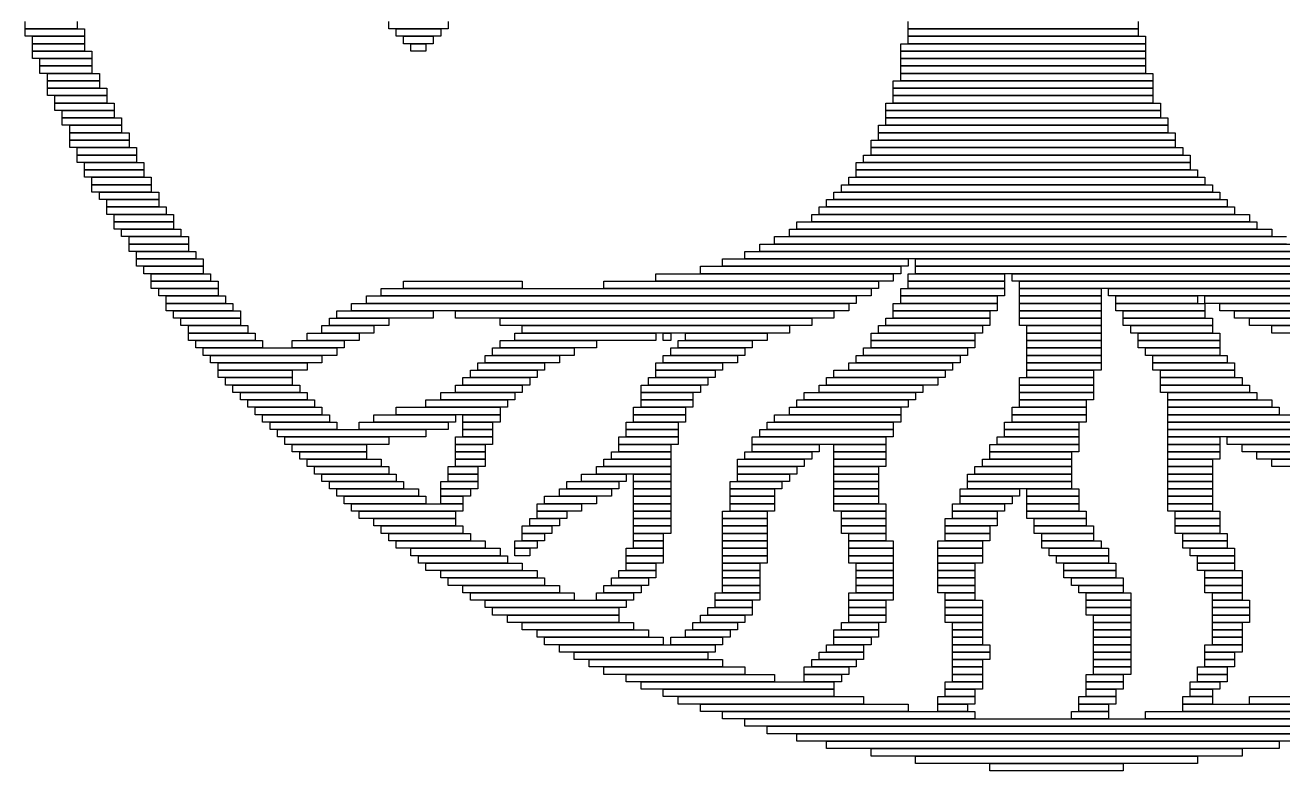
# Model space of a CAD drawing. Extents: x 28 to 995, y 169 to 891.
# Drawn here: x 711 to 880.5, y 596 to 696.5 of the extents above; entities that cross this region are included whole.
import ezdxf

# ---------------------------------------------------------------- set-up
doc = ezdxf.new("R2010")
doc.units = 0

msp = doc.modelspace()

# ---------------------------------------------------------------- linework, layer by layer
for p, q in [((711, 696), (711, 697)), ((718, 697), (718, 696)), ((760, 696), (760, 697)), ((768, 697), (768, 696)), ((830, 696), (830, 697)), ((861, 697), (861, 696)), ((718, 696), (711, 696)), ((711, 696), (719, 696)), ((711, 695), (711, 696)), ((719, 695), (711, 695)), ((712, 695), (719, 695)), ((712, 694), (712, 695)), ((719, 696), (719, 695)), ((719, 695), (719, 694)), ((768, 696), (760, 696)), ((761, 696), (767, 696)), ((761, 695), (761, 696)), ((767, 695), (761, 695)), ((762, 695), (766, 695)), ((762, 694), (762, 695)), ((766, 695), (766, 694)), ((767, 696), (767, 695)), ((861, 696), (830, 696)), ((830, 696), (861, 696)), ((830, 695), (830, 696)), ((861, 695), (830, 695)), ((830, 695), (862, 695)), ((830, 694), (830, 695)), ((861, 696), (861, 695)), ((862, 695), (862, 694)), ((719, 694), (712, 694)), ((712, 694), (719, 694)), ((712, 693), (712, 694)), ((719, 694), (719, 693)), ((766, 694), (762, 694)), ((763, 694), (765, 694)), ((763, 693), (763, 694)), ((765, 694), (765, 693)), ((829, 694), (862, 694)), ((829, 693), (829, 694)), ((862, 694), (830, 694)), ((862, 694), (862, 693)), ((719, 693), (712, 693)), ((712, 693), (720, 693)), ((712, 692), (712, 693)), ((720, 692), (712, 692)), ((713, 692), (720, 692)), ((713, 691), (713, 692)), ((720, 693), (720, 692)), ((720, 692), (720, 691)), ((765, 693), (763, 693)), ((862, 693), (829, 693)), ((829, 693), (862, 693)), ((829, 692), (829, 693)), ((862, 692), (829, 692)), ((829, 692), (862, 692)), ((829, 691), (829, 692)), ((862, 693), (862, 692)), ((862, 692), (862, 691)), ((720, 691), (713, 691)), ((713, 691), (720, 691)), ((713, 690), (713, 691)), ((720, 690), (713, 690)), ((714, 690), (721, 690)), ((714, 689), (714, 690)), ((720, 691), (720, 690)), ((721, 690), (721, 689)), ((862, 691), (829, 691)), ((829, 691), (862, 691)), ((829, 690), (829, 691)), ((862, 690), (829, 690)), ((829, 690), (863, 690)), ((829, 689), (829, 690)), ((862, 691), (862, 690)), ((863, 690), (863, 689)), ((721, 689), (714, 689)), ((714, 689), (721, 689)), ((714, 688), (714, 689)), ((721, 689), (721, 688)), ((828, 689), (863, 689)), ((828, 688), (828, 689)), ((863, 689), (829, 689)), ((863, 689), (863, 688)), ((721, 688), (714, 688)), ((714, 688), (722, 688)), ((714, 687), (714, 688)), ((722, 687), (714, 687)), ((715, 687), (722, 687)), ((715, 686), (715, 687)), ((722, 688), (722, 687)), ((722, 687), (722, 686)), ((863, 688), (828, 688)), ((828, 688), (863, 688)), ((828, 687), (828, 688)), ((863, 687), (828, 687)), ((828, 687), (863, 687)), ((828, 686), (828, 687)), ((863, 688), (863, 687)), ((863, 687), (863, 686)), ((722, 686), (715, 686)), ((715, 686), (723, 686)), ((715, 685), (715, 686)), ((723, 685), (715, 685)), ((716, 685), (723, 685)), ((716, 684), (716, 685)), ((723, 686), (723, 685)), ((723, 685), (723, 684)), ((827, 686), (864, 686)), ((827, 685), (827, 686)), ((864, 685), (827, 685)), ((827, 685), (864, 685)), ((827, 684), (827, 685)), ((863, 686), (828, 686)), ((864, 686), (864, 685)), ((864, 685), (864, 684)), ((723, 684), (716, 684)), ((716, 684), (724, 684)), ((716, 683), (716, 684)), ((724, 684), (724, 683)), ((864, 684), (827, 684)), ((827, 684), (865, 684)), ((827, 683), (827, 684)), ((865, 684), (865, 683)), ((724, 683), (716, 683)), ((717, 683), (724, 683)), ((717, 682), (717, 683)), ((724, 682), (717, 682)), ((717, 682), (725, 682)), ((717, 681), (717, 682)), ((724, 683), (724, 682)), ((725, 682), (725, 681)), ((826, 683), (865, 683)), ((826, 682), (826, 683)), ((865, 682), (826, 682)), ((826, 682), (866, 682)), ((826, 681), (826, 682)), ((865, 683), (827, 683)), ((865, 683), (865, 682)), ((866, 682), (866, 681)), ((725, 681), (717, 681)), ((717, 681), (725, 681)), ((717, 680), (717, 681)), ((725, 680), (717, 680)), ((718, 680), (726, 680)), ((718, 679), (718, 680)), ((725, 681), (725, 680)), ((726, 680), (726, 679)), ((825, 681), (866, 681)), ((825, 680), (825, 681)), ((866, 680), (825, 680)), ((825, 680), (867, 680)), ((825, 679), (825, 680)), ((866, 681), (826, 681)), ((866, 681), (866, 680)), ((867, 680), (867, 679)), ((726, 679), (718, 679)), ((718, 679), (726, 679)), ((718, 678), (718, 679)), ((726, 678), (718, 678)), ((719, 678), (727, 678)), ((719, 677), (719, 678)), ((726, 679), (726, 678)), ((727, 678), (727, 677)), ((823, 678), (868, 678)), ((823, 677), (823, 678)), ((824, 679), (868, 679)), ((824, 678), (824, 679)), ((868, 678), (824, 678)), ((867, 679), (825, 679)), ((868, 679), (868, 678)), ((868, 678), (868, 677)), ((727, 677), (719, 677)), ((719, 677), (727, 677)), ((719, 676), (719, 677)), ((727, 677), (727, 676)), ((868, 677), (823, 677)), ((823, 677), (869, 677)), ((823, 676), (823, 677)), ((869, 677), (869, 676)), ((727, 676), (719, 676)), ((720, 676), (728, 676)), ((720, 675), (720, 676)), ((728, 675), (720, 675)), ((720, 675), (728, 675)), ((720, 674), (720, 675)), ((728, 676), (728, 675)), ((728, 675), (728, 674)), ((821, 675), (871, 675)), ((821, 674), (821, 675)), ((822, 676), (870, 676)), ((822, 675), (822, 676)), ((870, 675), (822, 675)), ((869, 676), (823, 676)), ((870, 676), (870, 675)), ((871, 675), (871, 674)), ((728, 674), (720, 674)), ((721, 674), (729, 674)), ((721, 673), (721, 674)), ((729, 673), (721, 673)), ((722, 673), (729, 673)), ((722, 672), (722, 673)), ((729, 674), (729, 673)), ((729, 673), (729, 672)), ((819, 673), (873, 673)), ((819, 672), (819, 673)), ((820, 674), (872, 674)), ((820, 673), (820, 674)), ((872, 673), (820, 673)), ((871, 674), (821, 674)), ((872, 674), (872, 673)), ((873, 673), (873, 672)), ((729, 672), (722, 672)), ((722, 672), (730, 672)), ((722, 671), (722, 672)), ((730, 672), (730, 671)), ((818, 672), (874, 672)), ((818, 671), (818, 672)), ((873, 672), (819, 672)), ((874, 672), (874, 671)), ((730, 671), (722, 671)), ((723, 671), (731, 671)), ((723, 670), (723, 671)), ((731, 670), (723, 670)), ((723, 670), (731, 670)), ((723, 669), (723, 670)), ((731, 671), (731, 670)), ((731, 670), (731, 669)), ((815, 670), (877, 670)), ((815, 669), (815, 670)), ((817, 671), (876, 671)), ((817, 670), (817, 671)), ((876, 670), (817, 670)), ((874, 671), (818, 671)), ((876, 671), (876, 670)), ((877, 670), (877, 669)), ((731, 669), (723, 669)), ((724, 669), (732, 669)), ((724, 668), (724, 669)), ((732, 668), (724, 668)), ((725, 668), (733, 668)), ((725, 667), (725, 668)), ((732, 669), (732, 668)), ((733, 668), (733, 667)), ((812, 668), (881, 668)), ((812, 667), (812, 668)), ((814, 669), (879, 669)), ((814, 668), (814, 669)), ((879, 668), (814, 668)), ((877, 669), (815, 669)), ((879, 669), (879, 668)), ((733, 667), (725, 667)), ((725, 667), (733, 667)), ((725, 666), (725, 667)), ((733, 667), (733, 666)), ((810, 667), (883, 667)), ((810, 666), (810, 667)), ((881, 667), (812, 667)), ((733, 666), (725, 666)), ((726, 666), (734, 666)), ((726, 665), (726, 666)), ((734, 665), (726, 665)), ((726, 665), (735, 665)), ((726, 664), (726, 665)), ((734, 666), (734, 665)), ((735, 665), (735, 664)), ((805, 665), (830, 665)), ((805, 664), (805, 665)), ((808, 666), (885, 666)), ((808, 665), (808, 666)), ((885, 665), (808, 665)), ((883, 666), (810, 666)), ((830, 665), (830, 664)), ((831, 665), (888, 665)), ((831, 664), (831, 665)), ((735, 664), (726, 664)), ((727, 664), (735, 664)), ((727, 663), (727, 664)), ((735, 663), (727, 663)), ((728, 663), (736, 663)), ((728, 662), (728, 663)), ((735, 664), (735, 663)), ((736, 663), (736, 662)), ((796, 663), (828, 663)), ((796, 662), (796, 663)), ((802, 664), (829, 664)), ((802, 663), (802, 664)), ((829, 663), (802, 663)), ((830, 664), (805, 664)), ((828, 663), (828, 662)), ((829, 664), (829, 663)), ((830, 663), (843, 663)), ((830, 662), (830, 663)), ((888, 664), (831, 664)), ((831, 664), (893, 664)), ((831, 663), (831, 664)), ((893, 663), (831, 663)), ((843, 663), (843, 662)), ((844, 663), (902, 663)), ((844, 662), (844, 663)), ((736, 662), (728, 662)), ((728, 662), (737, 662)), ((728, 661), (728, 662)), ((737, 662), (737, 661)), ((762, 662), (778, 662)), ((762, 661), (762, 662)), ((778, 662), (778, 661)), ((789, 662), (826, 662)), ((789, 661), (789, 662)), ((828, 662), (796, 662)), ((826, 662), (826, 661)), ((843, 662), (830, 662)), ((830, 662), (843, 662)), ((830, 661), (830, 662)), ((843, 662), (843, 661)), ((902, 662), (844, 662)), ((845, 662), (944, 662)), ((845, 661), (845, 662)), ((737, 661), (728, 661)), ((729, 661), (737, 661)), ((729, 660), (729, 661)), ((737, 660), (729, 660)), ((730, 660), (738, 660)), ((730, 659), (730, 660)), ((737, 661), (737, 660)), ((738, 660), (738, 659)), ((757, 660), (823, 660)), ((757, 659), (757, 660)), ((759, 661), (825, 661)), ((759, 660), (759, 661)), ((825, 660), (759, 660)), ((778, 661), (762, 661)), ((826, 661), (789, 661)), ((823, 660), (823, 659)), ((825, 661), (825, 660)), ((829, 661), (843, 661)), ((829, 660), (829, 661)), ((843, 660), (829, 660)), ((829, 660), (842, 660)), ((829, 659), (829, 660)), ((843, 661), (830, 661)), ((842, 660), (842, 659)), ((843, 661), (843, 660)), ((944, 661), (845, 661)), ((845, 661), (856, 661)), ((845, 660), (845, 661)), ((856, 660), (845, 660)), ((845, 660), (856, 660)), ((845, 659), (845, 660)), ((856, 661), (856, 660)), ((856, 660), (856, 659)), ((857, 661), (945, 661)), ((857, 660), (857, 661)), ((945, 660), (857, 660)), ((858, 660), (869, 660)), ((858, 659), (858, 660)), ((869, 660), (869, 659)), ((870, 660), (928, 660)), ((870, 659), (870, 660)), ((738, 659), (730, 659)), ((730, 659), (739, 659)), ((730, 658), (730, 659)), ((739, 658), (730, 658)), ((731, 658), (740, 658)), ((731, 657), (731, 658)), ((739, 659), (739, 658)), ((740, 658), (740, 657)), ((753, 658), (766, 658)), ((753, 657), (753, 658)), ((755, 659), (822, 659)), ((755, 658), (755, 659)), ((822, 658), (755, 658)), ((823, 659), (757, 659)), ((766, 658), (766, 657)), ((769, 658), (820, 658)), ((769, 657), (769, 658)), ((820, 658), (820, 657)), ((822, 659), (822, 658)), ((828, 659), (842, 659)), ((828, 658), (828, 659)), ((842, 658), (828, 658)), ((828, 658), (841, 658)), ((828, 657), (828, 658)), ((842, 659), (829, 659)), ((841, 658), (841, 657)), ((842, 659), (842, 658)), ((856, 659), (845, 659)), ((845, 659), (856, 659)), ((845, 658), (845, 659)), ((856, 658), (845, 658)), ((845, 658), (856, 658)), ((845, 657), (845, 658)), ((856, 659), (856, 658)), ((856, 658), (856, 657)), ((869, 659), (858, 659)), ((858, 659), (870, 659)), ((858, 658), (858, 659)), ((870, 658), (858, 658)), ((859, 658), (870, 658)), ((859, 657), (859, 658)), ((928, 659), (870, 659)), ((870, 659), (870, 658)), ((870, 658), (870, 657)), ((872, 659), (924, 659)), ((872, 658), (872, 659)), ((924, 658), (872, 658)), ((874, 658), (921, 658)), ((874, 657), (874, 658)), ((740, 657), (731, 657)), ((732, 657), (740, 657)), ((732, 656), (732, 657)), ((740, 656), (732, 656)), ((733, 656), (741, 656)), ((733, 655), (733, 656)), ((740, 657), (740, 656)), ((741, 656), (741, 655)), ((751, 656), (758, 656)), ((751, 655), (751, 656)), ((752, 657), (760, 657)), ((752, 656), (752, 657)), ((760, 656), (752, 656)), ((766, 657), (753, 657)), ((758, 656), (758, 655)), ((760, 657), (760, 656)), ((820, 657), (769, 657)), ((775, 657), (817, 657)), ((775, 656), (775, 657)), ((817, 656), (775, 656)), ((778, 656), (814, 656)), ((778, 655), (778, 656)), ((814, 656), (814, 655)), ((817, 657), (817, 656)), ((826, 656), (840, 656)), ((826, 655), (826, 656)), ((827, 657), (841, 657)), ((827, 656), (827, 657)), ((841, 656), (827, 656)), ((841, 657), (828, 657)), ((840, 656), (840, 655)), ((841, 657), (841, 656)), ((856, 657), (845, 657)), ((845, 657), (856, 657)), ((845, 656), (845, 657)), ((856, 656), (845, 656)), ((846, 656), (856, 656)), ((846, 655), (846, 656)), ((856, 657), (856, 656)), ((856, 656), (856, 655)), ((870, 657), (859, 657)), ((859, 657), (871, 657)), ((859, 656), (859, 657)), ((871, 656), (859, 656)), ((860, 656), (871, 656)), ((860, 655), (860, 656)), ((871, 657), (871, 656)), ((871, 656), (871, 655)), ((921, 657), (874, 657)), ((876, 657), (923, 657)), ((876, 656), (876, 657)), ((923, 656), (876, 656)), ((879, 656), (924, 656)), ((879, 655), (879, 656)), ((741, 655), (733, 655)), ((733, 655), (742, 655)), ((733, 654), (733, 655)), ((742, 655), (742, 654)), ((749, 655), (756, 655)), ((749, 654), (749, 655)), ((758, 655), (751, 655)), ((756, 655), (756, 654)), ((777, 655), (796, 655)), ((777, 654), (777, 655)), ((814, 655), (778, 655)), ((796, 655), (796, 654)), ((797, 655), (798, 655)), ((797, 654), (797, 655)), ((798, 655), (798, 654)), ((800, 655), (811, 655)), ((800, 654), (800, 655)), ((811, 655), (811, 654)), ((825, 655), (839, 655)), ((825, 654), (825, 655)), ((840, 655), (826, 655)), ((839, 655), (839, 654)), ((856, 655), (846, 655)), ((846, 655), (856, 655)), ((846, 654), (846, 655)), ((856, 655), (856, 654)), ((871, 655), (860, 655)), ((861, 655), (872, 655)), ((861, 654), (861, 655)), ((872, 655), (872, 654)), ((924, 655), (879, 655)), ((742, 654), (733, 654)), ((734, 654), (743, 654)), ((734, 653), (734, 654)), ((743, 653), (734, 653)), ((735, 653), (753, 653)), ((735, 652), (735, 653)), ((743, 654), (743, 653)), ((747, 654), (754, 654)), ((747, 653), (747, 654)), ((754, 653), (747, 653)), ((756, 654), (749, 654)), ((753, 653), (753, 652)), ((754, 654), (754, 653)), ((774, 653), (785, 653)), ((774, 652), (774, 653)), ((775, 654), (788, 654)), ((775, 653), (775, 654)), ((788, 653), (775, 653)), ((796, 654), (777, 654)), ((785, 653), (785, 652)), ((788, 654), (788, 653)), ((798, 654), (797, 654)), ((798, 653), (808, 653)), ((798, 652), (798, 653)), ((799, 654), (809, 654)), ((799, 653), (799, 654)), ((809, 653), (799, 653)), ((811, 654), (800, 654)), ((808, 653), (808, 652)), ((809, 654), (809, 653)), ((824, 653), (838, 653)), ((824, 652), (824, 653)), ((839, 654), (825, 654)), ((825, 654), (839, 654)), ((825, 653), (825, 654)), ((839, 653), (825, 653)), ((838, 653), (838, 652)), ((839, 654), (839, 653)), ((856, 654), (846, 654)), ((846, 654), (856, 654)), ((846, 653), (846, 654)), ((856, 653), (846, 653)), ((846, 653), (856, 653)), ((846, 652), (846, 653)), ((856, 654), (856, 653)), ((856, 653), (856, 652)), ((872, 654), (861, 654)), ((861, 654), (872, 654)), ((861, 653), (861, 654)), ((872, 653), (861, 653)), ((862, 653), (872, 653)), ((862, 652), (862, 653)), ((872, 654), (872, 653)), ((872, 653), (872, 652)), ((753, 652), (735, 652)), ((736, 652), (751, 652)), ((736, 651), (736, 652)), ((751, 651), (736, 651)), ((737, 651), (749, 651)), ((737, 650), (737, 651)), ((749, 651), (749, 650)), ((751, 652), (751, 651)), ((772, 651), (781, 651)), ((772, 650), (772, 651)), ((773, 652), (783, 652)), ((773, 651), (773, 652)), ((783, 651), (773, 651)), ((785, 652), (774, 652)), ((781, 651), (781, 650)), ((783, 652), (783, 651)), ((796, 651), (805, 651)), ((796, 650), (796, 651)), ((797, 652), (807, 652)), ((797, 651), (797, 652)), ((807, 651), (797, 651)), ((808, 652), (798, 652)), ((805, 651), (805, 650)), ((807, 652), (807, 651)), ((822, 651), (836, 651)), ((822, 650), (822, 651)), ((823, 652), (837, 652)), ((823, 651), (823, 652)), ((837, 651), (823, 651)), ((838, 652), (824, 652)), ((836, 651), (836, 650)), ((837, 652), (837, 651)), ((856, 652), (846, 652)), ((846, 652), (856, 652)), ((846, 651), (846, 652)), ((856, 651), (846, 651)), ((846, 651), (856, 651)), ((846, 650), (846, 651)), ((856, 652), (856, 651)), ((856, 651), (856, 650)), ((872, 652), (862, 652)), ((863, 652), (873, 652)), ((863, 651), (863, 652)), ((873, 651), (863, 651)), ((863, 651), (874, 651)), ((863, 650), (863, 651)), ((873, 652), (873, 651)), ((874, 651), (874, 650)), ((749, 650), (737, 650)), ((737, 650), (747, 650)), ((737, 649), (737, 650)), ((747, 650), (747, 649)), ((771, 650), (780, 650)), ((771, 649), (771, 650)), ((781, 650), (772, 650)), ((780, 650), (780, 649)), ((805, 650), (796, 650)), ((796, 650), (804, 650)), ((796, 649), (796, 650)), ((804, 650), (804, 649)), ((820, 650), (835, 650)), ((820, 649), (820, 650)), ((836, 650), (822, 650)), ((835, 650), (835, 649)), ((856, 650), (846, 650)), ((846, 650), (855, 650)), ((846, 649), (846, 650)), ((855, 650), (855, 649)), ((874, 650), (863, 650)), ((864, 650), (874, 650)), ((864, 649), (864, 650)), ((874, 650), (874, 649)), ((747, 649), (737, 649)), ((738, 649), (747, 649)), ((738, 648), (738, 649)), ((747, 648), (738, 648)), ((739, 648), (748, 648)), ((739, 647), (739, 648)), ((747, 649), (747, 648)), ((748, 648), (748, 647)), ((769, 648), (778, 648)), ((769, 647), (769, 648)), ((770, 649), (779, 649)), ((770, 648), (770, 649)), ((779, 648), (770, 648)), ((780, 649), (771, 649)), ((778, 648), (778, 647)), ((779, 649), (779, 648)), ((794, 648), (802, 648)), ((794, 647), (794, 648)), ((795, 649), (803, 649)), ((795, 648), (795, 649)), ((803, 648), (795, 648)), ((804, 649), (796, 649)), ((802, 648), (802, 647)), ((803, 649), (803, 648)), ((818, 648), (832, 648)), ((818, 647), (818, 648)), ((819, 649), (834, 649)), ((819, 648), (819, 649)), ((834, 648), (819, 648)), ((835, 649), (820, 649)), ((832, 648), (832, 647)), ((834, 649), (834, 648)), ((845, 649), (855, 649)), ((845, 648), (845, 649)), ((855, 648), (845, 648)), ((845, 648), (855, 648)), ((845, 647), (845, 648)), ((855, 649), (846, 649)), ((855, 649), (855, 648)), ((855, 648), (855, 647)), ((874, 649), (864, 649)), ((864, 649), (875, 649)), ((864, 648), (864, 649)), ((875, 648), (864, 648)), ((864, 648), (876, 648)), ((864, 647), (864, 648)), ((875, 649), (875, 648)), ((876, 648), (876, 647)), ((748, 647), (739, 647)), ((740, 647), (749, 647)), ((740, 646), (740, 647)), ((749, 646), (740, 646)), ((741, 646), (750, 646)), ((741, 645), (741, 646)), ((749, 647), (749, 646)), ((750, 646), (750, 645)), ((765, 646), (776, 646)), ((765, 645), (765, 646)), ((767, 647), (777, 647)), ((767, 646), (767, 647)), ((777, 646), (767, 646)), ((778, 647), (769, 647)), ((776, 646), (776, 645)), ((777, 647), (777, 646)), ((802, 647), (794, 647)), ((794, 647), (801, 647)), ((794, 646), (794, 647)), ((801, 646), (794, 646)), ((794, 646), (801, 646)), ((794, 645), (794, 646)), ((801, 647), (801, 646)), ((801, 646), (801, 645)), ((815, 646), (830, 646)), ((815, 645), (815, 646)), ((816, 647), (831, 647)), ((816, 646), (816, 647)), ((831, 646), (816, 646)), ((832, 647), (818, 647)), ((830, 646), (830, 645)), ((831, 647), (831, 646)), ((855, 647), (845, 647)), ((845, 647), (855, 647)), ((845, 646), (845, 647)), ((855, 646), (845, 646)), ((845, 646), (854, 646)), ((845, 645), (845, 646)), ((854, 646), (854, 645)), ((855, 647), (855, 646)), ((876, 647), (864, 647)), ((865, 647), (877, 647)), ((865, 646), (865, 647)), ((877, 646), (865, 646)), ((865, 646), (879, 646)), ((865, 645), (865, 646)), ((877, 647), (877, 646)), ((879, 646), (879, 645)), ((750, 645), (741, 645)), ((742, 645), (751, 645)), ((742, 644), (742, 645)), ((751, 645), (751, 644)), ((761, 645), (775, 645)), ((761, 644), (761, 645)), ((776, 645), (765, 645)), ((775, 645), (775, 644)), ((793, 645), (800, 645)), ((793, 644), (793, 645)), ((801, 645), (794, 645)), ((800, 645), (800, 644)), ((814, 645), (829, 645)), ((814, 644), (814, 645)), ((830, 645), (815, 645)), ((829, 645), (829, 644)), ((844, 645), (854, 645)), ((844, 644), (844, 645)), ((854, 645), (845, 645)), ((854, 645), (854, 644)), ((879, 645), (865, 645)), ((865, 645), (880, 645)), ((865, 644), (865, 645)), ((880, 645), (880, 644)), ((751, 644), (742, 644)), ((743, 644), (752, 644)), ((743, 643), (743, 644)), ((752, 643), (743, 643)), ((744, 643), (753, 643)), ((744, 642), (744, 643)), ((752, 644), (752, 643)), ((753, 643), (753, 642)), ((756, 643), (768, 643)), ((756, 642), (756, 643)), ((758, 644), (769, 644)), ((758, 643), (758, 644)), ((769, 643), (758, 643)), ((775, 644), (761, 644)), ((768, 643), (768, 642)), ((769, 644), (769, 643)), ((770, 644), (775, 644)), ((770, 643), (770, 644)), ((775, 643), (770, 643)), ((770, 643), (774, 643)), ((770, 642), (770, 643)), ((774, 643), (774, 642)), ((775, 644), (775, 643)), ((792, 643), (799, 643)), ((792, 642), (792, 643)), ((800, 644), (793, 644)), ((793, 644), (800, 644)), ((793, 643), (793, 644)), ((800, 643), (793, 643)), ((799, 643), (799, 642)), ((800, 644), (800, 643)), ((811, 643), (828, 643)), ((811, 642), (811, 643)), ((812, 644), (829, 644)), ((812, 643), (812, 644)), ((829, 643), (812, 643)), ((829, 644), (814, 644)), ((828, 643), (828, 642)), ((829, 644), (829, 643)), ((843, 643), (853, 643)), ((843, 642), (843, 643)), ((854, 644), (844, 644)), ((844, 644), (854, 644)), ((844, 643), (844, 644)), ((854, 643), (844, 643)), ((853, 643), (853, 642)), ((854, 644), (854, 643)), ((880, 644), (865, 644)), ((865, 644), (882, 644)), ((865, 643), (865, 644)), ((882, 643), (865, 643)), ((865, 643), (884, 643)), ((865, 642), (865, 643)), ((753, 642), (744, 642)), ((745, 642), (765, 642)), ((745, 641), (745, 642)), ((765, 641), (745, 641)), ((746, 641), (760, 641)), ((746, 640), (746, 641)), ((768, 642), (756, 642)), ((760, 641), (760, 640)), ((765, 642), (765, 641)), ((769, 641), (774, 641)), ((769, 640), (769, 641)), ((774, 642), (770, 642)), ((770, 642), (774, 642)), ((770, 641), (770, 642)), ((774, 641), (770, 641)), ((774, 642), (774, 641)), ((774, 641), (774, 640)), ((791, 641), (799, 641)), ((791, 640), (791, 641)), ((799, 642), (792, 642)), ((792, 642), (799, 642)), ((792, 641), (792, 642)), ((799, 641), (792, 641)), ((799, 642), (799, 641)), ((799, 641), (799, 640)), ((809, 641), (827, 641)), ((809, 640), (809, 641)), ((810, 642), (828, 642)), ((810, 641), (810, 642)), ((828, 641), (810, 641)), ((828, 642), (811, 642)), ((827, 641), (827, 640)), ((828, 642), (828, 641)), ((842, 641), (853, 641)), ((842, 640), (842, 641)), ((853, 642), (843, 642)), ((843, 642), (853, 642)), ((843, 641), (843, 642)), ((853, 641), (843, 641)), ((853, 642), (853, 641)), ((853, 641), (853, 640)), ((884, 642), (865, 642)), ((865, 642), (885, 642)), ((865, 641), (865, 642)), ((885, 641), (865, 641)), ((865, 641), (872, 641)), ((865, 640), (865, 641)), ((872, 641), (872, 640)), ((873, 641), (886, 641)), ((873, 640), (873, 641)), ((760, 640), (746, 640)), ((747, 640), (757, 640)), ((747, 639), (747, 640)), ((757, 640), (757, 639)), ((774, 640), (769, 640)), ((769, 640), (773, 640)), ((769, 639), (769, 640)), ((773, 640), (773, 639)), ((799, 640), (791, 640)), ((791, 640), (798, 640)), ((791, 639), (791, 640)), ((798, 640), (798, 639)), ((827, 640), (809, 640)), ((809, 640), (818, 640)), ((809, 639), (809, 640)), ((818, 640), (818, 639)), ((820, 640), (827, 640)), ((820, 639), (820, 640)), ((827, 640), (827, 639)), ((841, 640), (853, 640)), ((841, 639), (841, 640)), ((853, 640), (842, 640)), ((853, 640), (853, 639)), ((872, 640), (865, 640)), ((865, 640), (872, 640)), ((865, 639), (865, 640)), ((872, 640), (872, 639)), ((886, 640), (873, 640)), ((875, 640), (887, 640)), ((875, 639), (875, 640)), ((757, 639), (747, 639)), ((748, 639), (757, 639)), ((748, 638), (748, 639)), ((757, 638), (748, 638)), ((749, 638), (759, 638)), ((749, 637), (749, 638)), ((757, 639), (757, 638)), ((759, 638), (759, 637)), ((773, 639), (769, 639)), ((769, 639), (773, 639)), ((769, 638), (769, 639)), ((773, 638), (769, 638)), ((769, 638), (773, 638)), ((769, 637), (769, 638)), ((773, 639), (773, 638)), ((773, 638), (773, 637)), ((789, 638), (798, 638)), ((789, 637), (789, 638)), ((790, 639), (798, 639)), ((790, 638), (790, 639)), ((798, 638), (790, 638)), ((798, 639), (791, 639)), ((798, 639), (798, 638)), ((798, 638), (798, 637)), ((807, 638), (816, 638)), ((807, 637), (807, 638)), ((808, 639), (817, 639)), ((808, 638), (808, 639)), ((817, 638), (808, 638)), ((818, 639), (809, 639)), ((816, 638), (816, 637)), ((817, 639), (817, 638)), ((827, 639), (820, 639)), ((820, 639), (827, 639)), ((820, 638), (820, 639)), ((827, 638), (820, 638)), ((820, 638), (827, 638)), ((820, 637), (820, 638)), ((827, 639), (827, 638)), ((827, 638), (827, 637)), ((840, 638), (852, 638)), ((840, 637), (840, 638)), ((853, 639), (841, 639)), ((841, 639), (852, 639)), ((841, 638), (841, 639)), ((852, 638), (841, 638)), ((852, 639), (852, 638)), ((852, 638), (852, 637)), ((872, 639), (865, 639)), ((865, 639), (872, 639)), ((865, 638), (865, 639)), ((872, 638), (865, 638)), ((865, 638), (871, 638)), ((865, 637), (865, 638)), ((871, 638), (871, 637)), ((872, 639), (872, 638)), ((887, 639), (875, 639)), ((877, 639), (888, 639)), ((877, 638), (877, 639)), ((888, 638), (877, 638)), ((879, 638), (889, 638)), ((879, 637), (879, 638)), ((759, 637), (749, 637)), ((750, 637), (760, 637)), ((750, 636), (750, 637)), ((760, 636), (750, 636)), ((751, 636), (761, 636)), ((751, 635), (751, 636)), ((760, 637), (760, 636)), ((761, 636), (761, 635)), ((768, 637), (772, 637)), ((768, 636), (768, 637)), ((772, 636), (768, 636)), ((768, 636), (772, 636)), ((768, 635), (768, 636)), ((773, 637), (769, 637)), ((772, 637), (772, 636)), ((772, 636), (772, 635)), ((786, 636), (792, 636)), ((786, 635), (786, 636)), ((788, 637), (798, 637)), ((788, 636), (788, 637)), ((798, 636), (788, 636)), ((798, 637), (789, 637)), ((792, 636), (792, 635)), ((793, 636), (798, 636)), ((793, 635), (793, 636)), ((798, 637), (798, 636)), ((798, 636), (798, 635)), ((816, 637), (807, 637)), ((807, 637), (815, 637)), ((807, 636), (807, 637)), ((815, 636), (807, 636)), ((807, 636), (814, 636)), ((807, 635), (807, 636)), ((814, 636), (814, 635)), ((815, 637), (815, 636)), ((827, 637), (820, 637)), ((820, 637), (826, 637)), ((820, 636), (820, 637)), ((826, 636), (820, 636)), ((820, 636), (826, 636)), ((820, 635), (820, 636)), ((826, 637), (826, 636)), ((826, 636), (826, 635)), ((838, 636), (852, 636)), ((838, 635), (838, 636)), ((839, 637), (852, 637)), ((839, 636), (839, 637)), ((852, 636), (839, 636)), ((852, 637), (840, 637)), ((852, 637), (852, 636)), ((852, 636), (852, 635)), ((871, 637), (865, 637)), ((865, 637), (871, 637)), ((865, 636), (865, 637)), ((871, 636), (865, 636)), ((865, 636), (871, 636)), ((865, 635), (865, 636)), ((871, 637), (871, 636)), ((871, 636), (871, 635)), ((889, 637), (879, 637)), ((761, 635), (751, 635)), ((752, 635), (762, 635)), ((752, 634), (752, 635)), ((762, 634), (752, 634)), ((753, 634), (764, 634)), ((753, 633), (753, 634)), ((762, 635), (762, 634)), ((764, 634), (764, 633)), ((767, 635), (772, 635)), ((767, 634), (767, 635)), ((772, 634), (767, 634)), ((767, 634), (771, 634)), ((767, 633), (767, 634)), ((772, 635), (768, 635)), ((771, 634), (771, 633)), ((772, 635), (772, 634)), ((783, 634), (790, 634)), ((783, 633), (783, 634)), ((784, 635), (791, 635)), ((784, 634), (784, 635)), ((791, 634), (784, 634)), ((792, 635), (786, 635)), ((790, 634), (790, 633)), ((791, 635), (791, 634)), ((798, 635), (793, 635)), ((793, 635), (798, 635)), ((793, 634), (793, 635)), ((798, 634), (793, 634)), ((793, 634), (798, 634)), ((793, 633), (793, 634)), ((798, 635), (798, 634)), ((798, 634), (798, 633)), ((806, 635), (813, 635)), ((806, 634), (806, 635)), ((813, 634), (806, 634)), ((806, 634), (812, 634)), ((806, 633), (806, 634)), ((814, 635), (807, 635)), ((812, 634), (812, 633)), ((813, 635), (813, 634)), ((826, 635), (820, 635)), ((820, 635), (826, 635)), ((820, 634), (820, 635)), ((826, 634), (820, 634)), ((820, 634), (826, 634)), ((820, 633), (820, 634)), ((826, 635), (826, 634)), ((826, 634), (826, 633)), ((837, 634), (845, 634)), ((837, 633), (837, 634)), ((852, 635), (838, 635)), ((838, 635), (852, 635)), ((838, 634), (838, 635)), ((852, 634), (838, 634)), ((845, 634), (845, 633)), ((846, 634), (853, 634)), ((846, 633), (846, 634)), ((852, 635), (852, 634)), ((853, 634), (853, 633)), ((871, 635), (865, 635)), ((865, 635), (871, 635)), ((865, 634), (865, 635)), ((871, 634), (865, 634)), ((865, 634), (871, 634)), ((865, 633), (865, 634)), ((871, 635), (871, 634)), ((871, 634), (871, 633)), ((764, 633), (753, 633)), ((754, 633), (765, 633)), ((754, 632), (754, 633)), ((765, 633), (765, 632)), ((771, 633), (767, 633)), ((767, 633), (770, 633)), ((767, 632), (767, 633)), ((770, 633), (770, 632)), ((781, 633), (788, 633)), ((781, 632), (781, 633)), ((790, 633), (783, 633)), ((788, 633), (788, 632)), ((798, 633), (793, 633)), ((793, 633), (798, 633)), ((793, 632), (793, 633)), ((798, 633), (798, 632)), ((812, 633), (806, 633)), ((806, 633), (812, 633)), ((806, 632), (806, 633)), ((812, 633), (812, 632)), ((826, 633), (820, 633)), ((820, 633), (826, 633)), ((820, 632), (820, 633)), ((826, 633), (826, 632)), ((845, 633), (837, 633)), ((837, 633), (844, 633)), ((837, 632), (837, 633)), ((844, 633), (844, 632)), ((853, 633), (846, 633)), ((846, 633), (853, 633)), ((846, 632), (846, 633)), ((853, 633), (853, 632)), ((871, 633), (865, 633)), ((865, 633), (871, 633)), ((865, 632), (865, 633)), ((871, 633), (871, 632)), ((765, 632), (754, 632)), ((755, 632), (770, 632)), ((755, 631), (755, 632)), ((770, 631), (755, 631)), ((756, 631), (769, 631)), ((756, 630), (756, 631)), ((770, 632), (767, 632)), ((769, 631), (769, 630)), ((770, 632), (770, 631)), ((780, 632), (786, 632)), ((780, 631), (780, 632)), ((786, 631), (780, 631)), ((780, 631), (784, 631)), ((780, 630), (780, 631)), ((788, 632), (781, 632)), ((784, 631), (784, 630)), ((786, 632), (786, 631)), ((798, 632), (793, 632)), ((793, 632), (798, 632)), ((793, 631), (793, 632)), ((798, 631), (793, 631)), ((793, 631), (798, 631)), ((793, 630), (793, 631)), ((798, 632), (798, 631)), ((798, 631), (798, 630)), ((805, 631), (811, 631)), ((805, 630), (805, 631)), ((812, 632), (806, 632)), ((806, 632), (812, 632)), ((806, 631), (806, 632)), ((812, 631), (806, 631)), ((811, 631), (811, 630)), ((812, 632), (812, 631)), ((826, 632), (820, 632)), ((820, 632), (827, 632)), ((820, 631), (820, 632)), ((827, 631), (820, 631)), ((821, 631), (827, 631)), ((821, 630), (821, 631)), ((827, 632), (827, 631)), ((827, 631), (827, 630)), ((836, 632), (843, 632)), ((836, 631), (836, 632)), ((843, 631), (836, 631)), ((836, 631), (842, 631)), ((836, 630), (836, 631)), ((844, 632), (837, 632)), ((842, 631), (842, 630)), ((843, 632), (843, 631)), ((853, 632), (846, 632)), ((846, 632), (853, 632)), ((846, 631), (846, 632)), ((853, 631), (846, 631)), ((846, 631), (854, 631)), ((846, 630), (846, 631)), ((853, 632), (853, 631)), ((854, 631), (854, 630)), ((871, 632), (865, 632)), ((865, 632), (871, 632)), ((865, 631), (865, 632)), ((871, 631), (865, 631)), ((866, 631), (872, 631)), ((866, 630), (866, 631)), ((871, 632), (871, 631)), ((872, 631), (872, 630)), ((769, 630), (756, 630)), ((758, 630), (769, 630)), ((758, 629), (758, 630)), ((769, 629), (758, 629)), ((759, 629), (770, 629)), ((759, 628), (759, 629)), ((769, 630), (769, 629)), ((770, 629), (770, 628)), ((778, 629), (782, 629)), ((778, 628), (778, 629)), ((779, 630), (783, 630)), ((779, 629), (779, 630)), ((783, 629), (779, 629)), ((784, 630), (780, 630)), ((782, 629), (782, 628)), ((783, 630), (783, 629)), ((798, 630), (793, 630)), ((793, 630), (798, 630)), ((793, 629), (793, 630)), ((798, 629), (793, 629)), ((793, 629), (798, 629)), ((793, 628), (793, 629)), ((798, 630), (798, 629)), ((798, 629), (798, 628)), ((811, 630), (805, 630)), ((805, 630), (811, 630)), ((805, 629), (805, 630)), ((811, 629), (805, 629)), ((805, 629), (811, 629)), ((805, 628), (805, 629)), ((811, 630), (811, 629)), ((811, 629), (811, 628)), ((827, 630), (821, 630)), ((821, 630), (827, 630)), ((821, 629), (821, 630)), ((827, 629), (821, 629)), ((821, 629), (827, 629)), ((821, 628), (821, 629)), ((827, 630), (827, 629)), ((827, 629), (827, 628)), ((835, 630), (842, 630)), ((835, 629), (835, 630)), ((842, 629), (835, 629)), ((835, 629), (841, 629)), ((835, 628), (835, 629)), ((842, 630), (836, 630)), ((841, 629), (841, 628)), ((842, 630), (842, 629)), ((854, 630), (846, 630)), ((847, 630), (854, 630)), ((847, 629), (847, 630)), ((854, 629), (847, 629)), ((847, 629), (855, 629)), ((847, 628), (847, 629)), ((854, 630), (854, 629)), ((855, 629), (855, 628)), ((872, 630), (866, 630)), ((866, 630), (872, 630)), ((866, 629), (866, 630)), ((872, 629), (866, 629)), ((866, 629), (872, 629)), ((866, 628), (866, 629)), ((872, 630), (872, 629)), ((872, 629), (872, 628)), ((770, 628), (759, 628)), ((760, 628), (771, 628)), ((760, 627), (760, 628)), ((771, 628), (771, 627)), ((782, 628), (778, 628)), ((778, 628), (781, 628)), ((778, 627), (778, 628)), ((781, 628), (781, 627)), ((798, 628), (793, 628)), ((793, 628), (797, 628)), ((793, 627), (793, 628)), ((797, 628), (797, 627)), ((811, 628), (805, 628)), ((805, 628), (811, 628)), ((805, 627), (805, 628)), ((811, 628), (811, 627)), ((827, 628), (821, 628)), ((822, 628), (827, 628)), ((822, 627), (822, 628)), ((827, 628), (827, 627)), ((841, 628), (835, 628)), ((835, 628), (841, 628)), ((835, 627), (835, 628)), ((841, 628), (841, 627)), ((855, 628), (847, 628)), ((848, 628), (855, 628)), ((848, 627), (848, 628)), ((855, 628), (855, 627)), ((872, 628), (866, 628)), ((867, 628), (873, 628)), ((867, 627), (867, 628)), ((873, 628), (873, 627)), ((771, 627), (760, 627)), ((761, 627), (773, 627)), ((761, 626), (761, 627)), ((773, 626), (761, 626)), ((763, 626), (775, 626)), ((763, 625), (763, 626)), ((773, 627), (773, 626)), ((775, 626), (775, 625)), ((777, 627), (780, 627)), ((777, 626), (777, 627)), ((780, 626), (777, 626)), ((777, 626), (779, 626)), ((777, 625), (777, 626)), ((781, 627), (778, 627)), ((779, 626), (779, 625)), ((780, 627), (780, 626)), ((792, 626), (797, 626)), ((792, 625), (792, 626)), ((797, 627), (793, 627)), ((793, 627), (797, 627)), ((793, 626), (793, 627)), ((797, 626), (793, 626)), ((797, 627), (797, 626)), ((797, 626), (797, 625)), ((811, 627), (805, 627)), ((805, 627), (811, 627)), ((805, 626), (805, 627)), ((811, 626), (805, 626)), ((805, 626), (811, 626)), ((805, 625), (805, 626)), ((811, 627), (811, 626)), ((811, 626), (811, 625)), ((827, 627), (822, 627)), ((822, 627), (828, 627)), ((822, 626), (822, 627)), ((828, 626), (822, 626)), ((822, 626), (828, 626)), ((822, 625), (822, 626)), ((828, 627), (828, 626)), ((828, 626), (828, 625)), ((834, 627), (840, 627)), ((834, 626), (834, 627)), ((840, 626), (834, 626)), ((834, 626), (840, 626)), ((834, 625), (834, 626)), ((841, 627), (835, 627)), ((840, 627), (840, 626)), ((840, 626), (840, 625)), ((855, 627), (848, 627)), ((848, 627), (856, 627)), ((848, 626), (848, 627)), ((856, 626), (848, 626)), ((849, 626), (857, 626)), ((849, 625), (849, 626)), ((856, 627), (856, 626)), ((857, 626), (857, 625)), ((873, 627), (867, 627)), ((867, 627), (873, 627)), ((867, 626), (867, 627)), ((873, 626), (867, 626)), ((868, 626), (874, 626)), ((868, 625), (868, 626)), ((873, 627), (873, 626)), ((874, 626), (874, 625)), ((775, 625), (763, 625)), ((764, 625), (776, 625)), ((764, 624), (764, 625)), ((776, 624), (764, 624)), ((765, 624), (778, 624)), ((765, 623), (765, 624)), ((776, 625), (776, 624)), ((779, 625), (777, 625)), ((778, 624), (778, 623)), ((797, 625), (792, 625)), ((792, 625), (797, 625)), ((792, 624), (792, 625)), ((797, 624), (792, 624)), ((792, 624), (796, 624)), ((792, 623), (792, 624)), ((796, 624), (796, 623)), ((797, 625), (797, 624)), ((811, 625), (805, 625)), ((805, 625), (811, 625)), ((805, 624), (805, 625)), ((811, 624), (805, 624)), ((805, 624), (810, 624)), ((805, 623), (805, 624)), ((810, 624), (810, 623)), ((811, 625), (811, 624)), ((828, 625), (822, 625)), ((822, 625), (828, 625)), ((822, 624), (822, 625)), ((828, 624), (822, 624)), ((823, 624), (828, 624)), ((823, 623), (823, 624)), ((828, 625), (828, 624)), ((828, 624), (828, 623)), ((840, 625), (834, 625)), ((834, 625), (840, 625)), ((834, 624), (834, 625)), ((840, 624), (834, 624)), ((834, 624), (839, 624)), ((834, 623), (834, 624)), ((839, 624), (839, 623)), ((840, 625), (840, 624)), ((857, 625), (849, 625)), ((850, 625), (857, 625)), ((850, 624), (850, 625)), ((857, 624), (850, 624)), ((851, 624), (858, 624)), ((851, 623), (851, 624)), ((857, 625), (857, 624)), ((858, 624), (858, 623)), ((874, 625), (868, 625)), ((869, 625), (874, 625)), ((869, 624), (869, 625)), ((874, 624), (869, 624)), ((869, 624), (874, 624)), ((869, 623), (869, 624)), ((874, 625), (874, 624)), ((874, 624), (874, 623)), ((778, 623), (765, 623)), ((767, 623), (780, 623)), ((767, 622), (767, 623)), ((780, 623), (780, 622)), ((791, 623), (796, 623)), ((791, 622), (791, 623)), ((796, 623), (792, 623)), ((796, 623), (796, 622)), ((810, 623), (805, 623)), ((805, 623), (810, 623)), ((805, 622), (805, 623)), ((810, 623), (810, 622)), ((828, 623), (823, 623)), ((823, 623), (828, 623)), ((823, 622), (823, 623)), ((828, 623), (828, 622)), ((839, 623), (834, 623)), ((834, 623), (839, 623)), ((834, 622), (834, 623)), ((839, 623), (839, 622)), ((858, 623), (851, 623)), ((851, 623), (858, 623)), ((851, 622), (851, 623)), ((858, 623), (858, 622)), ((874, 623), (869, 623)), ((870, 623), (875, 623)), ((870, 622), (870, 623)), ((875, 623), (875, 622)), ((780, 622), (767, 622)), ((768, 622), (781, 622)), ((768, 621), (768, 622)), ((781, 621), (768, 621)), ((770, 621), (783, 621)), ((770, 620), (770, 621)), ((781, 622), (781, 621)), ((783, 621), (783, 620)), ((789, 621), (794, 621)), ((789, 620), (789, 621)), ((790, 622), (795, 622)), ((790, 621), (790, 622)), ((795, 621), (790, 621)), ((796, 622), (791, 622)), ((794, 621), (794, 620)), ((795, 622), (795, 621)), ((810, 622), (805, 622)), ((805, 622), (810, 622)), ((805, 621), (805, 622)), ((810, 621), (805, 621)), ((805, 621), (810, 621)), ((805, 620), (805, 621)), ((810, 622), (810, 621)), ((810, 621), (810, 620)), ((828, 622), (823, 622)), ((823, 622), (828, 622)), ((823, 621), (823, 622)), ((828, 621), (823, 621)), ((823, 621), (828, 621)), ((823, 620), (823, 621)), ((828, 622), (828, 621)), ((828, 621), (828, 620)), ((839, 622), (834, 622)), ((834, 622), (839, 622)), ((834, 621), (834, 622)), ((839, 621), (834, 621)), ((834, 621), (839, 621)), ((834, 620), (834, 621)), ((839, 622), (839, 621)), ((839, 621), (839, 620)), ((858, 622), (851, 622)), ((852, 622), (859, 622)), ((852, 621), (852, 622)), ((859, 621), (852, 621)), ((853, 621), (859, 621)), ((853, 620), (853, 621)), ((859, 622), (859, 621)), ((859, 621), (859, 620)), ((875, 622), (870, 622)), ((870, 622), (875, 622)), ((870, 621), (870, 622)), ((875, 621), (870, 621)), ((870, 621), (875, 621)), ((870, 620), (870, 621)), ((875, 622), (875, 621)), ((875, 621), (875, 620)), ((783, 620), (770, 620)), ((771, 620), (785, 620)), ((771, 619), (771, 620)), ((785, 619), (771, 619)), ((773, 619), (792, 619)), ((773, 618), (773, 619)), ((785, 620), (785, 619)), ((788, 620), (793, 620)), ((788, 619), (788, 620)), ((793, 619), (788, 619)), ((794, 620), (789, 620)), ((792, 619), (792, 618)), ((793, 620), (793, 619)), ((804, 620), (810, 620)), ((804, 619), (804, 620)), ((810, 619), (804, 619)), ((804, 619), (809, 619)), ((804, 618), (804, 619)), ((810, 620), (805, 620)), ((809, 619), (809, 618)), ((810, 620), (810, 619)), ((822, 620), (828, 620)), ((822, 619), (822, 620)), ((828, 619), (822, 619)), ((822, 619), (827, 619)), ((822, 618), (822, 619)), ((828, 620), (823, 620)), ((827, 619), (827, 618)), ((828, 620), (828, 619)), ((839, 620), (834, 620)), ((835, 620), (839, 620)), ((835, 619), (835, 620)), ((839, 619), (835, 619)), ((835, 619), (840, 619)), ((835, 618), (835, 619)), ((839, 620), (839, 619)), ((840, 619), (840, 618)), ((859, 620), (853, 620)), ((854, 620), (860, 620)), ((854, 619), (854, 620)), ((860, 619), (854, 619)), ((854, 619), (860, 619)), ((854, 618), (854, 619)), ((860, 620), (860, 619)), ((860, 619), (860, 618)), ((875, 620), (870, 620)), ((871, 620), (875, 620)), ((871, 619), (871, 620)), ((875, 619), (871, 619)), ((871, 619), (876, 619)), ((871, 618), (871, 619)), ((875, 620), (875, 619)), ((876, 619), (876, 618)), ((792, 618), (773, 618)), ((774, 618), (791, 618)), ((774, 617), (774, 618)), ((791, 617), (774, 617)), ((776, 617), (791, 617)), ((776, 616), (776, 617)), ((791, 618), (791, 617)), ((791, 617), (791, 616)), ((802, 617), (808, 617)), ((802, 616), (802, 617)), ((803, 618), (809, 618)), ((803, 617), (803, 618)), ((809, 617), (803, 617)), ((809, 618), (804, 618)), ((808, 617), (808, 616)), ((809, 618), (809, 617)), ((827, 618), (822, 618)), ((822, 618), (827, 618)), ((822, 617), (822, 618)), ((827, 617), (822, 617)), ((822, 617), (827, 617)), ((822, 616), (822, 617)), ((827, 618), (827, 617)), ((827, 617), (827, 616)), ((840, 618), (835, 618)), ((835, 618), (840, 618)), ((835, 617), (835, 618)), ((840, 617), (835, 617)), ((835, 617), (840, 617)), ((835, 616), (835, 617)), ((840, 618), (840, 617)), ((840, 617), (840, 616)), ((860, 618), (854, 618)), ((854, 618), (860, 618)), ((854, 617), (854, 618)), ((860, 617), (854, 617)), ((855, 617), (860, 617)), ((855, 616), (855, 617)), ((860, 618), (860, 617)), ((860, 617), (860, 616)), ((876, 618), (871, 618)), ((871, 618), (876, 618)), ((871, 617), (871, 618)), ((876, 617), (871, 617)), ((871, 617), (876, 617)), ((871, 616), (871, 617)), ((876, 618), (876, 617)), ((876, 617), (876, 616)), ((791, 616), (776, 616)), ((778, 616), (793, 616)), ((778, 615), (778, 616)), ((793, 616), (793, 615)), ((801, 616), (807, 616)), ((801, 615), (801, 616)), ((808, 616), (802, 616)), ((807, 616), (807, 615)), ((821, 616), (826, 616)), ((821, 615), (821, 616)), ((827, 616), (822, 616)), ((826, 616), (826, 615)), ((840, 616), (835, 616)), ((836, 616), (840, 616)), ((836, 615), (836, 616)), ((840, 616), (840, 615)), ((860, 616), (855, 616)), ((855, 616), (860, 616)), ((855, 615), (855, 616)), ((860, 616), (860, 615)), ((876, 616), (871, 616)), ((871, 616), (875, 616)), ((871, 615), (871, 616)), ((875, 616), (875, 615)), ((793, 615), (778, 615)), ((780, 615), (795, 615)), ((780, 614), (780, 615)), ((795, 614), (780, 614)), ((781, 614), (797, 614)), ((781, 613), (781, 614)), ((795, 615), (795, 614)), ((797, 614), (797, 613)), ((798, 614), (805, 614)), ((798, 613), (798, 614)), ((800, 615), (806, 615)), ((800, 614), (800, 615)), ((806, 614), (800, 614)), ((807, 615), (801, 615)), ((805, 614), (805, 613)), ((806, 615), (806, 614)), ((820, 615), (826, 615)), ((820, 614), (820, 615)), ((826, 614), (820, 614)), ((820, 614), (825, 614)), ((820, 613), (820, 614)), ((826, 615), (821, 615)), ((825, 614), (825, 613)), ((826, 615), (826, 614)), ((840, 615), (836, 615)), ((836, 615), (840, 615)), ((836, 614), (836, 615)), ((840, 614), (836, 614)), ((836, 614), (840, 614)), ((836, 613), (836, 614)), ((840, 615), (840, 614)), ((840, 614), (840, 613)), ((860, 615), (855, 615)), ((855, 615), (860, 615)), ((855, 614), (855, 615)), ((860, 614), (855, 614)), ((855, 614), (860, 614)), ((855, 613), (855, 614)), ((860, 615), (860, 614)), ((860, 614), (860, 613)), ((875, 615), (871, 615)), ((871, 615), (875, 615)), ((871, 614), (871, 615)), ((875, 614), (871, 614)), ((871, 614), (875, 614)), ((871, 613), (871, 614)), ((875, 615), (875, 614)), ((875, 614), (875, 613)), ((797, 613), (781, 613)), ((783, 613), (804, 613)), ((783, 612), (783, 613)), ((804, 612), (783, 612)), ((785, 612), (803, 612)), ((785, 611), (785, 612)), ((805, 613), (798, 613)), ((803, 612), (803, 611)), ((804, 613), (804, 612)), ((818, 612), (824, 612)), ((818, 611), (818, 612)), ((819, 613), (824, 613)), ((819, 612), (819, 613)), ((824, 612), (819, 612)), ((825, 613), (820, 613)), ((824, 613), (824, 612)), ((824, 612), (824, 611)), ((840, 613), (836, 613)), ((836, 613), (841, 613)), ((836, 612), (836, 613)), ((841, 612), (836, 612)), ((836, 612), (841, 612)), ((836, 611), (836, 612)), ((841, 613), (841, 612)), ((841, 612), (841, 611)), ((860, 613), (855, 613)), ((855, 613), (860, 613)), ((855, 612), (855, 613)), ((860, 612), (855, 612)), ((855, 612), (860, 612)), ((855, 611), (855, 612)), ((860, 613), (860, 612)), ((860, 612), (860, 611)), ((870, 613), (875, 613)), ((870, 612), (870, 613)), ((875, 612), (870, 612)), ((870, 612), (874, 612)), ((870, 611), (870, 612)), ((875, 613), (871, 613)), ((874, 612), (874, 611)), ((875, 613), (875, 612)), ((803, 611), (785, 611)), ((787, 611), (805, 611)), ((787, 610), (787, 611)), ((805, 611), (805, 610)), ((817, 611), (823, 611)), ((817, 610), (817, 611)), ((824, 611), (818, 611)), ((823, 611), (823, 610)), ((841, 611), (836, 611)), ((836, 611), (840, 611)), ((836, 610), (836, 611)), ((840, 611), (840, 610)), ((860, 611), (855, 611)), ((855, 611), (860, 611)), ((855, 610), (855, 611)), ((860, 611), (860, 610)), ((874, 611), (870, 611)), ((870, 611), (874, 611)), ((870, 610), (870, 611)), ((874, 611), (874, 610)), ((805, 610), (787, 610)), ((789, 610), (808, 610)), ((789, 609), (789, 610)), ((808, 609), (789, 609)), ((792, 609), (812, 609)), ((792, 608), (792, 609)), ((808, 610), (808, 609)), ((812, 609), (812, 608)), ((816, 610), (822, 610)), ((816, 609), (816, 610)), ((822, 609), (816, 609)), ((816, 609), (821, 609)), ((816, 608), (816, 609)), ((823, 610), (817, 610)), ((821, 609), (821, 608)), ((822, 610), (822, 609)), ((840, 610), (836, 610)), ((836, 610), (840, 610)), ((836, 609), (836, 610)), ((840, 609), (836, 609)), ((836, 609), (840, 609)), ((836, 608), (836, 609)), ((840, 610), (840, 609)), ((840, 609), (840, 608)), ((854, 609), (859, 609)), ((854, 608), (854, 609)), ((860, 610), (855, 610)), ((855, 610), (860, 610)), ((855, 609), (855, 610)), ((860, 609), (855, 609)), ((859, 609), (859, 608)), ((860, 610), (860, 609)), ((869, 610), (873, 610)), ((869, 609), (869, 610)), ((873, 609), (869, 609)), ((869, 609), (873, 609)), ((869, 608), (869, 609)), ((874, 610), (870, 610)), ((873, 610), (873, 609)), ((873, 609), (873, 608)), ((812, 608), (792, 608)), ((794, 608), (820, 608)), ((794, 607), (794, 608)), ((820, 607), (794, 607)), ((797, 607), (820, 607)), ((797, 606), (797, 607)), ((821, 608), (816, 608)), ((820, 608), (820, 607)), ((820, 607), (820, 606)), ((835, 608), (840, 608)), ((835, 607), (835, 608)), ((840, 607), (835, 607)), ((835, 607), (839, 607)), ((835, 606), (835, 607)), ((840, 608), (836, 608)), ((839, 607), (839, 606)), ((840, 608), (840, 607)), ((859, 608), (854, 608)), ((854, 608), (859, 608)), ((854, 607), (854, 608)), ((859, 607), (854, 607)), ((854, 607), (858, 607)), ((854, 606), (854, 607)), ((858, 607), (858, 606)), ((859, 608), (859, 607)), ((868, 608), (872, 608)), ((868, 607), (868, 608)), ((872, 607), (868, 607)), ((868, 607), (871, 607)), ((868, 606), (868, 607)), ((873, 608), (869, 608)), ((871, 607), (871, 606)), ((872, 608), (872, 607)), ((820, 606), (797, 606)), ((799, 606), (824, 606)), ((799, 605), (799, 606)), ((824, 606), (824, 605)), ((834, 606), (839, 606)), ((834, 605), (834, 606)), ((839, 606), (835, 606)), ((839, 606), (839, 605)), ((853, 606), (858, 606)), ((853, 605), (853, 606)), ((858, 606), (854, 606)), ((858, 606), (858, 605)), ((867, 606), (871, 606)), ((867, 605), (867, 606)), ((871, 606), (868, 606)), ((871, 606), (871, 605)), ((876, 606), (900, 606)), ((876, 605), (876, 606)), ((824, 605), (799, 605)), ((802, 605), (830, 605)), ((802, 604), (802, 605)), ((830, 604), (802, 604)), ((805, 604), (839, 604)), ((805, 603), (805, 604)), ((830, 605), (830, 604)), ((839, 605), (834, 605)), ((834, 605), (838, 605)), ((834, 604), (834, 605)), ((838, 604), (834, 604)), ((838, 605), (838, 604)), ((839, 604), (839, 603)), ((852, 604), (857, 604)), ((852, 603), (852, 604)), ((858, 605), (853, 605)), ((853, 605), (857, 605)), ((853, 604), (853, 605)), ((857, 604), (853, 604)), ((857, 605), (857, 604)), ((857, 604), (857, 603)), ((862, 604), (895, 604)), ((862, 603), (862, 604)), ((871, 605), (867, 605)), ((867, 605), (898, 605)), ((867, 604), (867, 605)), ((898, 604), (867, 604)), ((900, 605), (876, 605)), ((839, 603), (805, 603)), ((808, 603), (892, 603)), ((808, 602), (808, 603)), ((892, 602), (808, 602)), ((811, 602), (888, 602)), ((811, 601), (811, 602)), ((857, 603), (852, 603)), ((895, 603), (862, 603)), ((888, 601), (811, 601)), ((815, 601), (884, 601)), ((815, 600), (815, 601)), ((884, 600), (815, 600)), ((819, 600), (880, 600)), ((819, 599), (819, 600)), ((880, 599), (819, 599)), ((825, 599), (875, 599)), ((825, 598), (825, 599)), ((875, 599), (875, 598)), ((880, 600), (880, 599)), ((875, 598), (825, 598)), ((831, 598), (869, 598)), ((831, 597), (831, 598)), ((869, 597), (831, 597)), ((841, 597), (859, 597)), ((841, 596), (841, 597)), ((859, 597), (859, 596)), ((869, 598), (869, 597)), ((859, 596), (841, 596))]:
    msp.add_line(p, q)

doc.saveas('drawing.dxf')
